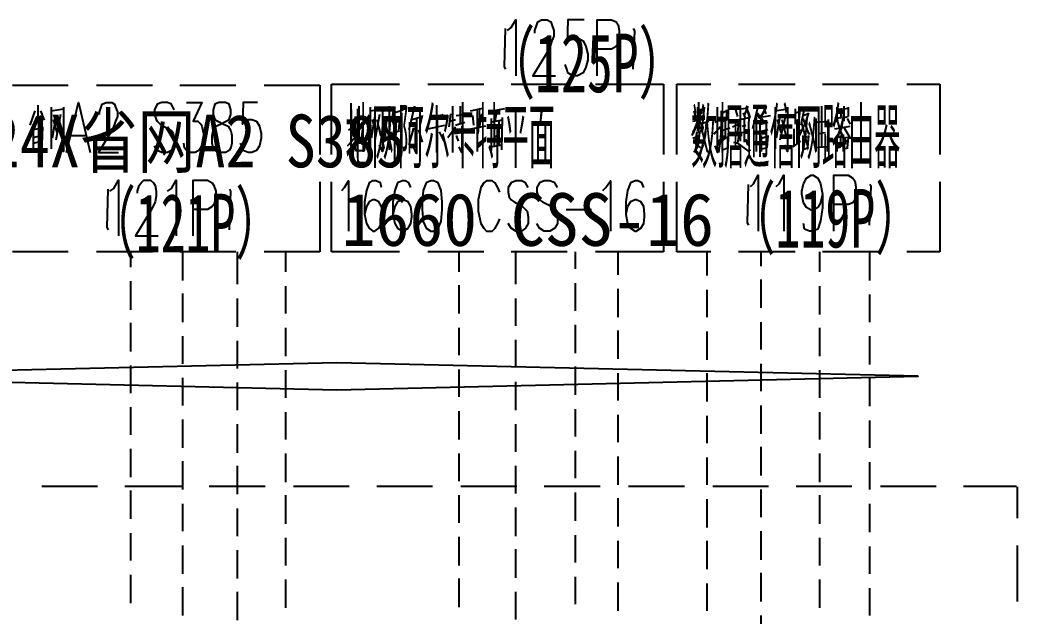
# Model space of a CAD drawing. Header units: metres. Extents: x 17 to 1757, y 17 to 1207.
# Drawn here: x 994.2 to 1145.9, y 957 to 1047.6 of the extents above; entities that cross this region are included whole.
import ezdxf

# ---------------------------------------------------------------- set-up
doc = ezdxf.new("R2010")
doc.units = ezdxf.units.M
for name, color, linetype in [('LINES', 7, 'Continuous'), ('POLYLINES', 4, 'Continuous'), ('TEXTS', 3, 'Continuous')]:
    doc.layers.add(name, color=color, linetype=linetype)

msp = doc.modelspace()

# ---------------------------------------------------------------- linework, layer by layer
at = {"layer": 'LINES'}
for p, q in [((993.05, 1037.66), (1001.54, 1037.66)), ((1005.86, 1037.66), (1014.36, 1037.66)), ((1018.54, 1037.66), (1027.03, 1037.66)), ((1031.35, 1037.66), (1039.85, 1037.66)), ((1039.85, 1037.66), (1039.85, 1027.15)), ((1041.58, 1037.81), (1051.94, 1037.81)), ((1041.58, 1027.15), (1041.58, 1037.81)), ((1056.26, 1037.81), (1064.76, 1037.81)), ((1068.94, 1037.81), (1077.43, 1037.81)), ((1081.75, 1037.81), (1092.12, 1037.81)), ((1092.12, 1037.81), (1092.12, 1027.15)), ((1094.14, 1037.81), (1099.32, 1037.81)), ((1094.14, 1027.15), (1094.14, 1037.81)), ((1103.5, 1037.81), (1112.14, 1037.81)), ((1116.31, 1037.81), (1124.81, 1037.81)), ((1129.13, 1037.81), (1134.17, 1037.81)), ((1134.17, 1037.81), (1134.17, 1027.15)), ((996.94, 1034.64), (996.94, 1032.34)), ((1057.56, 1034.64), (1057.56, 1031.33)), ((1106.52, 1034.64), (1105.66, 1031.04)), ((1107.24, 1034.64), (1107.67, 1033.34)), ((995.78, 1031.62), (996.5, 1033.78)), ((997.94, 1032.34), (997.37, 1033.78)), ((998.95, 1034.35), (998.95, 1028.02)), ((998.95, 1033.78), (1000.82, 1034.06)), ((1000.39, 1033.2), (999.67, 1029.31)), ((1044.6, 1033.92), (1044.6, 1029.17)), ((1045.75, 1034.5), (1045.75, 1028.74)), ((1047.48, 1034.35), (1047.48, 1028.02)), ((1047.48, 1033.78), (1049.35, 1034.06)), ((1048.92, 1033.2), (1048.2, 1029.31)), ((1050.36, 1034.5), (1050.36, 1027.87)), ((1050.36, 1033.92), (1050.94, 1034.21)), ((1051.08, 1033.49), (1052.52, 1033.92)), ((1054.25, 1034.5), (1053.38, 1030.9)), ((1057.56, 1032.91), (1058.57, 1033.2)), ((1059.72, 1033.34), (1059.43, 1031.33)), ((1060.01, 1034.5), (1060.01, 1027.44)), ((1060.58, 1033.06), (1061.74, 1033.2)), ((1061.16, 1034.5), (1061.16, 1031.76)), ((1062.74, 1033.78), (1064.62, 1034.21)), ((1063.75, 1033.92), (1063.75, 1027.58)), ((1064.18, 1031.47), (1064.47, 1033.34)), ((1067.93, 1034.06), (1065.48, 1033.63)), ((1066.49, 1032.19), (1066.78, 1033.92)), ((1096.73, 1033.78), (1097.02, 1032.62)), ((1097.3, 1034.35), (1097.3, 1030.75)), ((1097.74, 1034.06), (1097.59, 1032.48)), ((1101.77, 1033.78), (1100.9, 1033.34)), ((1101.77, 1032.48), (1101.77, 1033.92)), ((1103.06, 1033.92), (1103.35, 1032.91)), ((1103.78, 1034.06), (1104.79, 1034.21)), ((1104.22, 1033.49), (1104.5, 1032.77)), ((1104.94, 1034.5), (1104.36, 1033.06)), ((1109.11, 1034.35), (1109.11, 1028.02)), ((1109.11, 1033.78), (1110.98, 1034.06)), ((1110.7, 1033.2), (1109.83, 1029.31)), ((1112.14, 1034.06), (1112.14, 1031.76)), ((1112.14, 1033.49), (1112.71, 1033.63)), ((1112.86, 1033.92), (1112.71, 1032.48)), ((1113.58, 1034.35), (1113, 1031.62)), ((1113.29, 1033.06), (1114.01, 1033.34)), ((1114.15, 1033.49), (1113.58, 1031.62)), ((1116.17, 1034.5), (1116.17, 1028.3)), ((1118.47, 1034.35), (1118.47, 1032.05)), ((1118.47, 1033.92), (1119.05, 1034.06)), ((1119.19, 1034.21), (1119.05, 1032.62)), ((1119.62, 1032.19), (1119.62, 1034.5)), ((1119.62, 1034.06), (1120.2, 1034.21)), ((1120.2, 1034.35), (1120.2, 1032.91)), ((999.67, 1032.91), (999.1, 1029.6)), ((999.24, 1032.48), (999.82, 1030.46)), ((999.96, 1032.48), (1000.54, 1030.03)), ((1045.03, 1030.46), (1046.33, 1032.05)), ((1048.2, 1032.91), (1047.62, 1029.6)), ((1047.77, 1032.48), (1048.34, 1030.46)), ((1048.49, 1032.48), (1049.06, 1030.03)), ((1051.37, 1032.48), (1051.37, 1030.03)), ((1051.37, 1032.05), (1051.8, 1032.19)), ((1051.94, 1032.48), (1051.8, 1030.75)), ((1053.82, 1032.48), (1055.4, 1032.91)), ((1055.4, 1033.06), (1055.11, 1031.76)), ((1056.26, 1031.04), (1058.86, 1031.62)), ((1059.58, 1032.19), (1060.44, 1032.48)), ((1060.44, 1031.62), (1061.88, 1032.05)), ((1063.03, 1033.06), (1063.18, 1031.62)), ((1065.91, 1032.62), (1065.91, 1027.73)), ((1067.64, 1032.34), (1065.91, 1032.05)), ((1066.34, 1032.05), (1066.34, 1028.45)), ((1067.06, 1032.19), (1067.06, 1028.59)), ((1067.5, 1027.87), (1067.64, 1032.77)), ((1097.3, 1032.19), (1096.44, 1030.03)), ((1096.58, 1032.19), (1098.02, 1032.48)), ((1097.3, 1032.05), (1097.74, 1031.04)), ((1098.02, 1031.9), (1099.03, 1032.19)), ((1099.9, 1032.05), (1100.76, 1032.48)), ((1101.91, 1032.48), (1100.9, 1032.05)), ((1101.48, 1032.19), (1101.48, 1029.6)), ((1102.63, 1031.33), (1103.5, 1031.76)), ((1103.78, 1032.91), (1103.78, 1029.17)), ((1103.78, 1032.48), (1105.08, 1032.77)), ((1104.07, 1031.47), (1104.65, 1031.62)), ((1104.36, 1032.62), (1104.36, 1029.02)), ((1106.23, 1033.06), (1106.23, 1027.58)), ((1106.52, 1032.77), (1108.39, 1033.06)), ((1106.81, 1031.76), (1107.96, 1032.05)), ((1109.83, 1032.91), (1109.26, 1029.6)), ((1109.4, 1032.48), (1109.98, 1030.46)), ((1110.12, 1032.48), (1110.7, 1030.03)), ((1112.86, 1032.48), (1112.14, 1032.19)), ((1112.42, 1032.34), (1112.42, 1028.88)), ((1113.58, 1031.76), (1112.71, 1029.89)), ((1115.3, 1032.62), (1115.3, 1027.58)), ((1115.3, 1032.05), (1117.18, 1032.19)), ((1117.18, 1032.48), (1117.03, 1027.58)), ((1119.19, 1032.77), (1118.47, 1032.62)), ((1119.62, 1032.77), (1120.2, 1032.91)), ((1120.06, 1032.62), (1120.49, 1031.76)), ((997.66, 1031.18), (996.22, 1030.9)), ((996.22, 1031.04), (996.22, 1027.44)), ((997.51, 1027.44), (997.66, 1031.33)), ((1044.17, 1030.9), (1045.03, 1031.33)), ((1050.79, 1029.89), (1050.65, 1030.61)), ((1051.37, 1030.61), (1051.94, 1030.75)), ((1054.1, 1031.18), (1053.38, 1028.59)), ((1054.82, 1030.9), (1055.4, 1029.02)), ((1057.56, 1031.33), (1057.56, 1027.44)), ((1057.99, 1030.61), (1058.71, 1029.17)), ((1059.29, 1029.74), (1060.44, 1031.33)), ((1060.3, 1030.32), (1062.02, 1030.61)), ((1065.05, 1031.47), (1062.31, 1030.9)), ((1066.92, 1031.18), (1066.34, 1031.04)), ((1100.76, 1031.33), (1099.75, 1030.18)), ((1100.9, 1030.75), (1102.2, 1031.18)), ((1104.07, 1030.46), (1104.79, 1030.61)), ((1107.96, 1030.9), (1106.81, 1030.61)), ((1111.99, 1028.45), (1111.99, 1031.04)), ((1112.42, 1030.75), (1113, 1030.9)), ((1115.59, 1030.32), (1116.74, 1030.46)), ((1118.18, 1031.04), (1120.49, 1031.47)), ((1119.48, 1027.58), (1119.48, 1030.18)), ((996.22, 1029.74), (997.37, 1030.03)), ((996.22, 1028.88), (997.37, 1029.17)), ((1001.98, 1030.03), (1004.14, 1030.03)), ((1044.02, 1028.45), (1045.18, 1029.74)), ((1060.58, 1030.03), (1060.87, 1029.17)), ((1065.91, 1028.3), (1067.5, 1028.59)), ((1066.34, 1029.89), (1066.92, 1030.03)), ((1096.58, 1029.6), (1097.59, 1030.03)), ((1101.91, 1029.74), (1101.05, 1029.46)), ((1101.05, 1029.74), (1101.05, 1027.44)), ((1101.91, 1028.16), (1101.91, 1029.89)), ((1106.95, 1030.03), (1106.95, 1027.58)), ((1106.95, 1029.6), (1107.82, 1029.89)), ((1107.96, 1030.03), (1107.82, 1028.16)), ((1111.85, 1028.3), (1113, 1029.17)), ((1113.29, 1030.03), (1113.29, 1027.58)), ((1113.29, 1029.74), (1114.01, 1029.89)), ((1114.15, 1030.03), (1114.01, 1028.16)), ((1118.47, 1029.74), (1119.05, 1029.89)), ((1118.47, 1029.89), (1118.47, 1027.58)), ((1119.05, 1030.03), (1119.05, 1028.3)), ((1120.2, 1029.74), (1119.48, 1029.6)), ((1120.2, 1029.74), (1120.06, 1028.16)), ((996.22, 1027.87), (997.51, 1028.02)), ((1101.05, 1027.87), (1101.91, 1028.16)), ((1105.08, 1027.73), (1105.37, 1027.87)), ((1106.95, 1028.02), (1107.82, 1028.16)), ((1114.15, 1028.16), (1113.29, 1027.87)), ((1117.03, 1028.3), (1115.3, 1028.16)), ((1118.47, 1028.16), (1119.05, 1028.3)), ((1119.48, 1028.02), (1120.2, 1028.16)), ((1039.85, 1022.98), (1039.85, 1012.32)), ((1041.58, 1012.32), (1041.58, 1022.98)), ((1092.12, 1022.98), (1092.12, 1012.32)), ((1094.14, 1012.32), (1094.14, 1022.98)), ((1134.17, 1022.98), (1134.17, 1012.32)), ((1077.29, 1018.8), (1081.18, 1018.8)), ((1001.54, 1012.32), (993.05, 1012.32)), ((1014.36, 1012.32), (1005.86, 1012.32)), ((1011.05, 1010.02), (1011.05, 1012.32)), ((1027.03, 1012.32), (1018.54, 1012.32)), ((1018.97, 1008), (1018.97, 1012.32)), ((1027.32, 1007.42), (1027.32, 1012.32)), ((1039.85, 1012.32), (1031.35, 1012.32)), ((1034.66, 1009.3), (1034.66, 1012.32)), ((1051.94, 1012.32), (1041.58, 1012.32)), ((1064.76, 1012.32), (1056.26, 1012.32)), ((1061.02, 1009.3), (1061.02, 1012.32)), ((1077.43, 1012.32), (1068.94, 1012.32)), ((1069.66, 1007.42), (1069.66, 1012.32)), ((1078.73, 1009.73), (1078.73, 1012.32)), ((1092.12, 1012.32), (1081.75, 1012.32)), ((1085.21, 1008.86), (1085.21, 1012.32)), ((1099.32, 1012.32), (1094.14, 1012.32)), ((1098.74, 1008.72), (1098.74, 1012.32)), ((1112.14, 1012.32), (1103.5, 1012.32)), ((1106.95, 1010.16), (1106.95, 1012.32)), ((1115.88, 1009.3), (1115.88, 1012.32)), ((1124.81, 1012.32), (1116.31, 1012.32)), ((1123.51, 1008), (1123.51, 1012.32)), ((1134.17, 1012.32), (1129.13, 1012.32)), ((1011.05, 1003.54), (1011.05, 1007.86)), ((1078.73, 1003.39), (1078.73, 1007.57)), ((1106.95, 1003.82), (1106.95, 1008.14)), ((1018.97, 1001.66), (1018.97, 1005.98)), ((1034.66, 1002.96), (1034.66, 1007.14)), ((1061.02, 1002.96), (1061.02, 1007.28)), ((1085.21, 1002.38), (1085.21, 1006.7)), ((1098.74, 1002.38), (1098.74, 1006.56)), ((1115.88, 1002.82), (1115.88, 1007.14)), ((1123.51, 1001.66), (1123.51, 1005.84)), ((1027.32, 1000.94), (1027.32, 1005.26)), ((1069.66, 1001.09), (1069.66, 1005.26)), ((1011.05, 997.2), (1011.05, 1001.52)), ((1078.73, 996.91), (1078.73, 1001.23)), ((1106.95, 997.49), (1106.95, 1001.66)), ((1034.66, 996.48), (1034.66, 1000.8)), ((1061.02, 996.62), (1061.02, 1000.8)), ((1085.21, 996.05), (1085.21, 1000.37)), ((1098.74, 995.9), (1098.74, 1000.22)), ((1115.88, 996.48), (1115.88, 1000.8)), ((1018.97, 995.33), (1018.97, 999.5)), ((1027.32, 994.61), (1027.32, 998.78)), ((1069.66, 994.75), (1069.66, 998.93)), ((1123.51, 995.18), (1123.51, 999.5)), ((1106.95, 991.15), (1106.95, 995.33)), ((1011.05, 990.86), (1011.05, 995.04)), ((1034.66, 990.14), (1034.66, 994.32)), ((1061.02, 990.29), (1061.02, 994.46)), ((1078.73, 990.58), (1078.73, 994.9)), ((1085.21, 989.71), (1085.21, 993.89)), ((1098.74, 989.57), (1098.74, 993.89)), ((1115.88, 990.14), (1115.88, 994.32)), ((1018.97, 988.99), (1018.97, 993.17)), ((1027.32, 988.27), (1027.32, 992.45)), ((1069.66, 988.27), (1069.66, 992.59)), ((1123.51, 988.85), (1123.51, 993.17)), ((1011.05, 984.53), (1011.05, 988.7)), ((1034.66, 983.81), (1034.66, 987.98)), ((1061.02, 983.81), (1061.02, 988.13)), ((1078.73, 984.24), (1078.73, 988.42)), ((1106.95, 984.67), (1106.95, 988.99)), ((1115.88, 983.81), (1115.88, 987.98)), ((1018.97, 982.51), (1018.97, 986.83)), ((1027.32, 981.79), (1027.32, 986.11)), ((1069.66, 981.94), (1069.66, 986.11)), ((1085.21, 983.38), (1085.21, 987.55)), ((1098.74, 983.23), (1098.74, 987.41)), ((1123.51, 982.51), (1123.51, 986.69)), ((1011.05, 978.05), (1011.05, 982.37)), ((1034.66, 977.33), (1034.66, 981.65)), ((1061.02, 977.47), (1061.02, 981.65)), ((1078.73, 977.9), (1078.73, 982.08)), ((1106.95, 978.34), (1106.95, 982.66)), ((1115.88, 977.33), (1115.88, 981.65)), ((1018.97, 976.18), (1018.97, 980.5)), ((1085.21, 976.9), (1085.21, 981.22)), ((1098.74, 976.9), (1098.74, 981.07)), ((1123.51, 976.18), (1123.51, 980.35)), ((1027.32, 975.46), (1027.32, 979.78)), ((1069.66, 975.6), (1069.66, 979.78)), ((997.51, 976.68), (1006.01, 976.68)), ((1010.18, 976.68), (1018.82, 976.68)), ((1011.05, 971.71), (1011.05, 976.03)), ((1023, 976.68), (1031.5, 976.68)), ((1035.82, 976.68), (1044.31, 976.68)), ((1048.49, 976.68), (1056.98, 976.68)), ((1061.3, 976.68), (1069.8, 976.68)), ((1073.98, 976.68), (1082.47, 976.68)), ((1078.73, 971.42), (1078.73, 975.74)), ((1086.79, 976.68), (1095.29, 976.68)), ((1099.61, 976.68), (1108.1, 976.68)), ((1106.95, 972), (1106.95, 976.18)), ((1112.28, 976.68), (1120.78, 976.68)), ((1125.1, 976.68), (1133.59, 976.68)), ((1137.77, 976.68), (1145.83, 976.68)), ((1145.9, 976.61), (1145.9, 971.86)), ((1018.97, 969.84), (1018.97, 974.02)), ((1034.66, 970.99), (1034.66, 975.31)), ((1061.02, 971.14), (1061.02, 975.31)), ((1085.21, 970.56), (1085.21, 974.88)), ((1098.74, 970.42), (1098.74, 974.74)), ((1115.88, 970.99), (1115.88, 975.31)), ((1123.51, 969.7), (1123.51, 974.02)), ((1027.32, 969.12), (1027.32, 973.3)), ((1069.66, 969.12), (1069.66, 973.44)), ((1011.05, 965.38), (1011.05, 969.55)), ((1106.95, 965.52), (1106.95, 969.84)), ((1034.66, 964.66), (1034.66, 968.83)), ((1061.02, 964.66), (1061.02, 968.98)), ((1078.73, 965.09), (1078.73, 969.26)), ((1085.21, 964.22), (1085.21, 968.4)), ((1098.74, 964.08), (1098.74, 968.4)), ((1115.88, 964.66), (1115.88, 968.83)), ((1018.97, 963.36), (1018.97, 967.68)), ((1027.32, 962.64), (1027.32, 966.96)), ((1069.66, 962.78), (1069.66, 967.1)), ((1123.51, 963.36), (1123.51, 967.54)), ((1145.9, 967.68), (1145.9, 959.18)), ((1106.95, 959.18), (1106.95, 963.5)), ((1011.05, 958.9), (1011.05, 963.22)), ((1034.66, 958.18), (1034.66, 962.5)), ((1061.02, 958.32), (1061.02, 962.64)), ((1078.73, 958.75), (1078.73, 962.93)), ((1085.21, 957.74), (1085.21, 962.06)), ((1098.74, 957.74), (1098.74, 961.92)), ((1115.88, 958.18), (1115.88, 962.5)), ((1018.97, 957.02), (1018.97, 961.34)), ((1027.32, 956.3), (1027.32, 960.62)), ((1069.66, 956.45), (1069.66, 960.62)), ((1123.51, 957.02), (1123.51, 961.2)), ((1106.95, 952.85), (1106.95, 957.02))]:
    msp.add_line(p, q, dxfattribs=at)
at = {"layer": 'POLYLINES'}
for points in [[(1068.36, 1046.02), (1068.94, 1046.45), (1069.66, 1047.6), (1069.66, 1039.1)], [(1072.54, 1045.58), (1072.54, 1046.02), (1072.82, 1046.88), (1072.97, 1047.31), (1073.54, 1047.6), (1074.41, 1047.6), (1074.98, 1047.31), (1075.13, 1046.88), (1075.42, 1046.02), (1075.42, 1045.15), (1075.13, 1044.43), (1074.7, 1043.14), (1072.25, 1039.1), (1075.7, 1039.1)], [(1080.02, 1047.6), (1077.58, 1047.6), (1077.43, 1044), (1077.58, 1044.43), (1078.3, 1044.86), (1079.02, 1044.86), (1079.88, 1044.43), (1080.31, 1043.57), (1080.6, 1042.42), (1080.6, 1041.55), (1080.31, 1040.4), (1079.88, 1039.54), (1079.02, 1039.1), (1078.3, 1039.1), (1077.58, 1039.54), (1077.43, 1039.97), (1077.14, 1040.83)], [(1082.04, 1039.1), (1082.04, 1047.6), (1084.2, 1047.6), (1084.92, 1047.31), (1085.21, 1046.88), (1085.35, 1046.02), (1085.35, 1044.86), (1085.21, 1044), (1084.92, 1043.57), (1084.2, 1043.14), (1082.04, 1043.14)], [(1068.02, 1046.32), (1067.87, 1040.46), (1068.08, 1040.12)], [(1087.48, 1040.12), (1087.73, 1045.97), (1087.53, 1046.32)], [(1001.26, 1027.44), (1003.13, 1035.07), (1004.86, 1027.44)], [(1006.3, 1033.2), (1006.3, 1033.63), (1006.58, 1034.35), (1006.73, 1034.78), (1007.3, 1035.07), (1008.17, 1035.07), (1008.6, 1034.78), (1008.74, 1034.35), (1009.03, 1033.63), (1009.03, 1032.91), (1008.74, 1032.19), (1008.31, 1031.04), (1006.15, 1027.44), (1009.18, 1027.44)], [(1017.67, 1033.92), (1017.24, 1034.78), (1016.66, 1035.07), (1015.8, 1035.07), (1015.08, 1034.78), (1014.65, 1033.92), (1014.65, 1033.2), (1014.94, 1032.48), (1015.08, 1032.19), (1015.51, 1031.76), (1016.81, 1031.04), (1017.24, 1030.75), (1017.53, 1030.32), (1017.67, 1029.6), (1017.67, 1028.45), (1017.24, 1027.73), (1016.66, 1027.44), (1015.8, 1027.44), (1015.08, 1027.73), (1014.65, 1028.45)], [(1019.54, 1035.07), (1021.85, 1035.07), (1020.55, 1032.19), (1021.27, 1032.19), (1021.7, 1031.76), (1021.85, 1031.47), (1022.14, 1030.32), (1022.14, 1029.6), (1021.85, 1028.45), (1021.42, 1027.73), (1020.84, 1027.44), (1020.12, 1027.44), (1019.54, 1027.73), (1019.26, 1028.16), (1019.11, 1028.88)], [(1024.44, 1035.07), (1023.86, 1034.78), (1023.58, 1033.92), (1023.58, 1033.2), (1023.86, 1032.48), (1024.3, 1032.19), (1025.16, 1031.76), (1025.88, 1031.47), (1026.31, 1030.75), (1026.46, 1030.03), (1026.46, 1028.88), (1026.31, 1028.16), (1026.02, 1027.73), (1025.45, 1027.44), (1024.44, 1027.44), (1023.86, 1027.73), (1023.58, 1028.16), (1023.43, 1028.88), (1023.43, 1030.03), (1023.58, 1030.75), (1024.01, 1031.47), (1024.73, 1031.76), (1025.59, 1032.19), (1026.02, 1032.48), (1026.31, 1033.2), (1026.31, 1033.92), (1026.02, 1034.78), (1025.45, 1035.07), (1024.44, 1035.07)], [(1030.34, 1035.07), (1028.18, 1035.07), (1028.04, 1031.76), (1028.18, 1032.19), (1028.9, 1032.48), (1029.48, 1032.48), (1030.2, 1032.19), (1030.63, 1031.47), (1030.92, 1030.32), (1030.92, 1029.6), (1030.63, 1028.45), (1030.2, 1027.73), (1029.48, 1027.44), (1028.9, 1027.44), (1028.18, 1027.73), (1028.04, 1028.16), (1027.75, 1028.88)], [(1000.82, 1034.35), (1000.82, 1027.58), (1000.39, 1028.59)], [(1049.35, 1034.35), (1049.35, 1027.58), (1048.92, 1028.59)], [(1051.08, 1034.35), (1050.79, 1032.48), (1051.08, 1031.62), (1051.08, 1030.75), (1050.79, 1029.89)], [(1052.23, 1033.49), (1052.23, 1027.73), (1051.8, 1029.02)], [(1098.31, 1034.35), (1098.17, 1032.91), (1098.02, 1031.9), (1097.74, 1030.46)], [(1099.9, 1028.45), (1100.33, 1027.44), (1100.33, 1034.35)], [(1100.9, 1033.78), (1100.9, 1031.9), (1100.76, 1029.46), (1100.47, 1027.44)], [(1110.98, 1034.35), (1110.98, 1027.58), (1110.55, 1028.59)], [(997.37, 1033.06), (996.22, 1031.04), (995.5, 1030.03)], [(1045.18, 1032.91), (1045.18, 1028.02), (1045.32, 1027.73), (1046.62, 1027.73), (1046.47, 1029.17)], [(1046.47, 1032.19), (1046.04, 1029.02), (1045.9, 1029.74)], [(1054.54, 1032.62), (1054.54, 1028.02), (1054.54, 1027.3), (1054.1, 1028.3)], [(1098.6, 1032.05), (1098.46, 1030.03), (1098.17, 1028.59), (1097.59, 1027.3)], [(1103.5, 1031.9), (1103.35, 1030.61), (1103.5, 1029.89), (1103.35, 1028.88)], [(1105.08, 1032.91), (1104.94, 1028.59), (1104.65, 1029.46)], [(1113.29, 1032.62), (1114.15, 1030.32), (1114.44, 1030.32)], [(1119.34, 1032.19), (1119.19, 1031.18), (1118.76, 1030.32), (1117.9, 1029.17)], [(1061.45, 1031.47), (1061.45, 1027.44), (1061.02, 1028.3)], [(1097.59, 1030.46), (1097.45, 1029.02), (1097.16, 1028.16), (1096.73, 1027.44)], [(1097.16, 1030.61), (1096.87, 1028.88), (1097.74, 1028.16)], [(1097.88, 1031.04), (1098.74, 1027.58), (1099.18, 1027.58)], [(1119.62, 1031.18), (1120.49, 1029.6), (1120.78, 1029.74)], [(1102.78, 1029.02), (1103.35, 1028.88), (1105.08, 1027.58)], [(1105.37, 1022.26), (1105.8, 1022.69), (1106.52, 1023.98), (1106.52, 1015.49)], [(1109.26, 1022.26), (1109.69, 1022.69), (1110.41, 1023.98), (1110.41, 1015.49)], [(1116.31, 1021.1), (1116.02, 1019.81), (1115.59, 1019.09), (1114.87, 1018.66), (1114.58, 1018.66), (1113.86, 1019.09), (1113.43, 1019.81), (1113.14, 1021.1), (1113.14, 1021.54), (1113.43, 1022.69), (1113.86, 1023.55), (1114.58, 1023.98), (1114.87, 1023.98), (1115.59, 1023.55), (1116.02, 1022.69), (1116.31, 1021.1), (1116.31, 1019.09), (1116.02, 1017.07), (1115.59, 1015.78), (1114.87, 1015.49), (1114.3, 1015.49), (1113.58, 1015.78), (1113.43, 1016.64)], [(1118.04, 1015.49), (1118.04, 1023.98), (1120.2, 1023.98), (1120.92, 1023.55), (1121.21, 1023.12), (1121.35, 1022.26), (1121.35, 1021.1), (1121.21, 1020.24), (1120.92, 1019.81), (1120.2, 1019.52), (1118.04, 1019.52)], [(1007.88, 1021.54), (1008.46, 1021.97), (1009.18, 1023.26), (1009.18, 1014.77)], [(1012.06, 1021.25), (1012.06, 1021.54), (1012.34, 1022.4), (1012.63, 1022.83), (1013.06, 1023.26), (1014.07, 1023.26), (1014.5, 1022.83), (1014.79, 1022.4), (1014.94, 1021.54), (1014.94, 1020.82), (1014.79, 1019.95), (1014.22, 1018.8), (1011.77, 1014.77), (1015.22, 1014.77)], [(1016.66, 1021.54), (1017.24, 1021.97), (1017.96, 1023.26), (1017.96, 1014.77)], [(1020.55, 1014.77), (1020.55, 1023.26), (1022.71, 1023.26), (1023.43, 1022.83), (1023.72, 1022.4), (1024.01, 1021.54), (1024.01, 1020.38), (1023.72, 1019.52), (1023.43, 1019.23), (1022.71, 1018.8), (1020.55, 1018.8)], [(1043.16, 1021.68), (1043.59, 1022.11), (1044.17, 1023.12), (1044.17, 1015.49)], [(1049.21, 1022.11), (1049.06, 1022.83), (1048.34, 1023.12), (1047.91, 1023.12), (1047.34, 1022.83), (1046.9, 1021.68), (1046.62, 1019.95), (1046.62, 1018.08), (1046.9, 1016.64), (1047.34, 1015.92), (1047.91, 1015.49), (1048.2, 1015.49), (1048.78, 1015.92), (1049.21, 1016.64), (1049.5, 1017.65), (1049.5, 1018.08), (1049.21, 1019.23), (1048.78, 1019.95), (1048.2, 1020.24), (1047.91, 1020.24), (1047.34, 1019.95), (1046.9, 1019.23), (1046.62, 1018.08)], [(1053.67, 1022.11), (1053.38, 1022.83), (1052.81, 1023.12), (1052.38, 1023.12), (1051.66, 1022.83), (1051.22, 1021.68), (1050.94, 1019.95), (1050.94, 1018.08), (1051.22, 1016.64), (1051.66, 1015.92), (1052.38, 1015.49), (1052.52, 1015.49), (1053.24, 1015.92), (1053.67, 1016.64), (1053.82, 1017.65), (1053.82, 1018.08), (1053.67, 1019.23), (1053.24, 1019.95), (1052.52, 1020.24), (1052.38, 1020.24), (1051.66, 1019.95), (1051.22, 1019.23), (1050.94, 1018.08)], [(1056.7, 1023.12), (1055.98, 1022.83), (1055.54, 1021.68), (1055.4, 1019.95), (1055.4, 1018.8), (1055.54, 1016.93), (1055.98, 1015.92), (1056.7, 1015.49), (1057.13, 1015.49), (1057.85, 1015.92), (1058.28, 1016.93), (1058.42, 1018.8), (1058.42, 1019.95), (1058.28, 1021.68), (1057.85, 1022.83), (1057.13, 1023.12), (1056.7, 1023.12)], [(1067.21, 1021.39), (1066.92, 1022.11), (1066.49, 1022.83), (1066.06, 1023.12), (1065.19, 1023.12), (1064.76, 1022.83), (1064.33, 1022.11), (1064.18, 1021.39), (1063.9, 1020.24), (1063.9, 1018.51), (1064.18, 1017.36), (1064.33, 1016.64), (1064.76, 1015.92), (1065.19, 1015.49), (1066.06, 1015.49), (1066.49, 1015.92), (1066.92, 1016.64), (1067.21, 1017.36)], [(1071.53, 1022.11), (1071.1, 1022.83), (1070.52, 1023.12), (1069.66, 1023.12), (1068.94, 1022.83), (1068.5, 1022.11), (1068.5, 1021.39), (1068.65, 1020.67), (1068.94, 1020.24), (1069.37, 1019.95), (1070.66, 1019.23), (1071.1, 1018.8), (1071.38, 1018.51), (1071.53, 1017.65), (1071.53, 1016.64), (1071.1, 1015.92), (1070.52, 1015.49), (1069.66, 1015.49), (1068.94, 1015.92), (1068.5, 1016.64)], [(1075.99, 1022.11), (1075.56, 1022.83), (1074.84, 1023.12), (1073.98, 1023.12), (1073.26, 1022.83), (1072.82, 1022.11), (1072.82, 1021.39), (1073.11, 1020.67), (1073.26, 1020.24), (1073.69, 1019.95), (1075.13, 1019.23), (1075.56, 1018.8), (1075.7, 1018.51), (1075.99, 1017.65), (1075.99, 1016.64), (1075.56, 1015.92), (1074.84, 1015.49), (1073.98, 1015.49), (1073.26, 1015.92), (1072.82, 1016.64)], [(1082.9, 1021.68), (1083.34, 1022.11), (1084.06, 1023.12), (1084.06, 1015.49)], [(1089.1, 1022.11), (1088.81, 1022.83), (1088.23, 1023.12), (1087.8, 1023.12), (1087.08, 1022.83), (1086.65, 1021.68), (1086.36, 1019.95), (1086.36, 1018.08), (1086.65, 1016.64), (1087.08, 1015.92), (1087.8, 1015.49), (1087.94, 1015.49), (1088.66, 1015.92), (1089.1, 1016.64), (1089.24, 1017.65), (1089.24, 1018.08), (1089.1, 1019.23), (1088.66, 1019.95), (1087.94, 1020.24), (1087.8, 1020.24), (1087.08, 1019.95), (1086.65, 1019.23), (1086.36, 1018.08)], [(1104.98, 1022.6), (1104.82, 1016.73), (1105.03, 1016.4)], [(1123.46, 1016.4), (1123.71, 1022.25), (1123.51, 1022.6)], [(1007.58, 1021.89), (1007.42, 1016.02), (1007.63, 1015.69)], [(1026.06, 1015.69), (1026.31, 1021.54), (1026.11, 1021.89)], [(1130.83, 993.41), (1042.4, 995.48), (953.98, 993.41), (1042.4, 991.35), (1130.83, 993.41), (1130.83, 993.41)]]:
    msp.add_lwpolyline(points, dxfattribs=at)

# ---------------------------------------------------------------- texts
at = {"layer": 'TEXTS'}
for s, height, width, p in [('（125P）', 8.91, 0.64964, (1065.05, 1036.61)), ('地网阿尔卡特平面', 8.02, 0.381771, (1043.74, 1025.93)), ('数据通信网路由器', 8.02, 0.381771, (1096.3, 1025.93)), ('省网A1 E9624X省网A2 S385', 8.02, 0.840785, (944.52, 1025.19)), ('（121P）', 8.91, 0.625557, (1004.57, 1012.27)), ('（119P）', 8.91, 0.625557, (1101.91, 1012.99)), ('1660 CSS-16', 8.02, 0.943463, (1043.16, 1013.24))]:
    msp.add_text(s, height=height, dxfattribs=dict(at, width=width)).set_placement(p)

doc.saveas('drawing.dxf')
